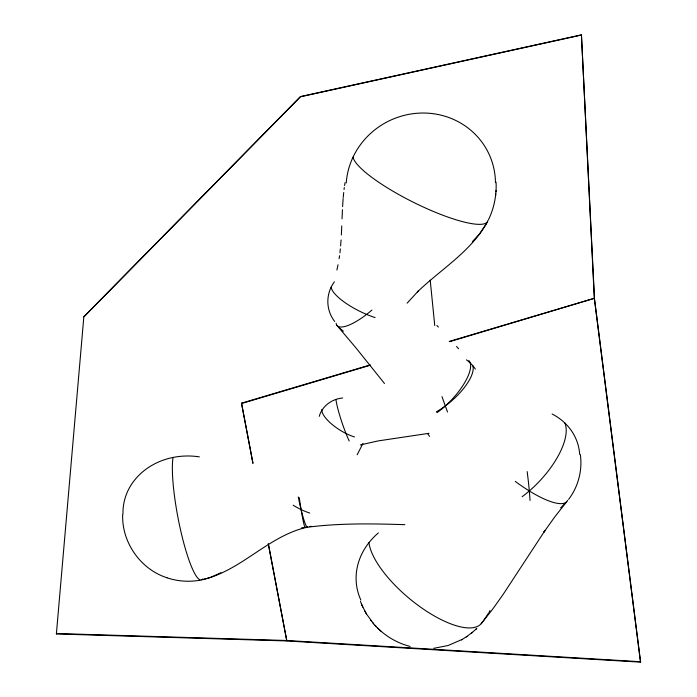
<?xml version="1.0" encoding="UTF-8"?>
<svg xmlns="http://www.w3.org/2000/svg" width="697" height="697" viewBox="0 0 697 697"><rect width="100%" height="100%" fill="white"/><g stroke="black" fill="none" stroke-linecap="round" stroke-linejoin="round"><path stroke-width="1.05" d="M122.663 514.613C121.705 542.318 140.489 569.266 166.931 577.743M488.519 219.668C494.129 208.028 496.752 194.986 496.055 182.083M342.035 218.814L342.436 209.666M341.364 234.994L341.757 225.924M252.924 463.427L241.51 403.18L369.898 365.028M341.051 239.96L340.615 245.91M342.593 206.626L343.124 198.523M56.379 633.948L83.832 316.856L300.433 96.595L581.429 34.85L594.48 298.63L640.621 662.15L286.833 640.952L56.379 633.948L56.492 633.503L286.824 640.508L640.447 661.706L640.621 662.15M495.637 195.221L495.741 194.054M495.942 191.736L496.046 190.542M339.953 252.819L340.328 248.873M343.22 197.521L343.726 192.511M339.108 258.648L339.535 255.738M344.022 189.506L344.318 187.537M344.606 185.568L345.05 182.605M336.904 270.009L338.019 264.729M83.832 316.856L300.442 96.796L581.612 35.016M357.152 454.775L362.954 443.449M489.067 612.288L489.965 610.572M487.456 221.742C471.259 251.504 441.07 269.059 417.32 291.991L418.209 291.119L407.109 303.16M488.571 613.133L483.465 620.853M486.645 223.258L479.658 233.774L472.383 241.693M568.578 499.427C578.249 486.82 582.596 470.292 580.322 454.566M566.696 501.753L554.89 516.738L543.878 532.186L544.949 530.591L502.946 594.715L492.352 609.561L481.165 623.71M566.4 502.067L560.649 507.878M466.249 636.91L472.435 632.292M475.938 629.191L476.818 628.389L471.66 632.998M433.839 648.306L448.119 645.5L462.006 639.506M461.397 639.881L467.007 636.439M220.932 572.707L210.755 577.351L202.74 579.677M449.225 341.443L594.306 298.325L581.429 34.85M241.493 403.537L370.612 365.158M449.748 341.643L594.306 298.325L640.447 661.706M309.651 526.653L311.106 526.235M360.332 444.939L377.922 440.948L429.047 433.299M307.473 527.15C268.101 535.784 241.145 571.165 201.781 579.791M199.987 580.226C188.835 582.161 177.186 581.35 166.487 577.604M305.364 527.507C338.341 523.038 371.71 523.604 404.887 524.675M301.635 527.812L303.665 527.716M410.071 646.407C395.487 642.695 382.156 634.218 372.599 622.587M343.333 331.206L339.256 327.851M381.024 631.229L377.713 628.154M376.223 626.647L375.091 625.444M436.923 325.499L438.396 327.059M456.535 346.47L458.6 348.744M373.697 623.876L366.456 613.944L362.231 605.789M336.834 325.281L356.08 348.03L384.491 383.507M370.752 620.278L371.292 620.957M427.827 433.978L429.561 436.374M364.845 611.095L366.456 613.944M360.419 601.328L362.091 605.458M361.499 604.09L362.832 607.139M241.51 403.18L252.941 463.052M268.458 544.296L286.833 640.952L268.24 543.634M430.215 280.185L434.754 325.56M346.235 182.919A75.232 72.174 -24.7 0 1 422.957 113.027A75.232 72.174 -24.7 0 1 495.462 182.614M334.682 321.465A36.767 34.432 -8.9 0 1 334.377 281.78M319.252 416.344A26.425 23.864 -5.5 0 1 342.715 397.987M123.003 514.081A66.198 57.729 4.2 0 1 199.351 456.866M360.854 600.056A70.902 60.726 -9.3 0 1 378.366 532.917M552.102 414.009A60.752 53.39 -16.6 0 1 579.686 454.313M466.45 359.844A39.921 36.183 -13.7 0 1 475.354 369.07M487.987 220.304A75.032 15.996 26.5 0 1 421.04 205.972A75.032 15.996 26.5 0 1 353.039 157.121M371.902 310.078A36.802 11.213 -41.1 0 1 336.128 323.208M375.091 317.571A36.784 10.917 26.4 0 1 331.171 287.129M354.477 436.949A26.477 9.366 32.1 0 1 321.883 409.453M349.214 441.001A26.486 2.893 71.3 0 1 335.98 399.407M309.703 513.044A35.146 14.384 32.1 0 1 293.149 505.212M307.725 526.81A35.233 3.154 78.9 0 1 298.255 496.978M305.53 527.176A35.242 2.03 82.4 0 1 299.274 497.702M202.749 578.902A66.023 11.161 79.2 0 1 182.03 536.272A66.023 11.161 79.2 0 1 173.039 457.45M447.535 411.997A39.886 1.516 71.2 0 1 442.011 396.637M468.872 360.576A39.895 14.454 -47 0 1 437.01 412.641M472.827 365.707A39.903 15.238 -40.9 0 1 436.278 411.892M567.646 500.315A61.022 17.033 38.9 0 1 515.266 481.374M564.866 423.035A60.587 26.294 -46.8 0 1 522.158 496.7M527.167 471.599A60.726 5.898 81.7 0 1 530.051 500.446M482.69 621.445A71.495 26.904 39.8 0 1 422.234 608.315A71.495 26.904 39.8 0 1 368.974 542.649"/></g></svg>
